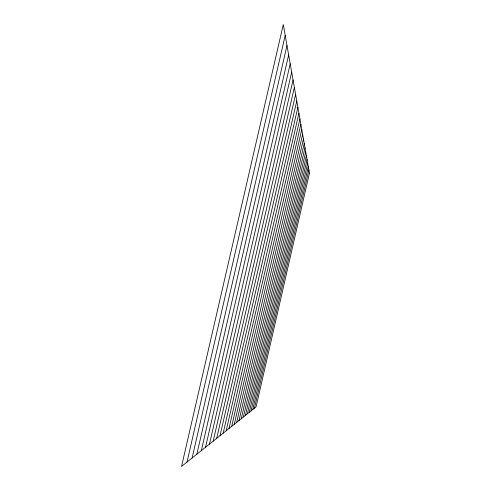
<?xml version="1.0" encoding="UTF-8"?>
<svg xmlns="http://www.w3.org/2000/svg" width="491" height="491" viewBox="0 0 491 491"><rect width="100%" height="100%" fill="white"/><g stroke="black" fill="none" stroke-linecap="round" stroke-linejoin="round"><path stroke-width="0.74" d="M249.268 412.311L307.065 159.434M251.067 410.869L307.697 163.043M252.797 409.488L308.311 166.51M254.461 408.156L308.9 169.843M186.997 462.08L285.197 35.37M192.098 458.011L286.977 45.479M196.86 454.2L288.647 54.931M201.328 450.628L290.206 63.805M205.526 447.276L291.679 72.14M209.473 444.122L293.059 79.99M213.192 441.145L294.367 87.392M216.703 438.34L295.6 94.382M220.023 435.683L296.767 100.999M223.172 433.172L297.871 107.271M226.155 430.785L298.921 113.225M228.99 428.52L299.915 118.877M231.684 426.366L300.866 124.26M234.25 424.316L301.769 129.385M236.693 422.358L302.628 134.276M239.031 420.492L303.45 138.941M241.259 418.713L304.236 143.403M243.395 417.006L304.991 147.668M245.432 415.374L305.709 151.756M247.39 413.809L306.402 155.672M309.465 173.053L256.063 406.879L181.535 466.45L283.289 24.55L309.465 173.053"/></g></svg>
